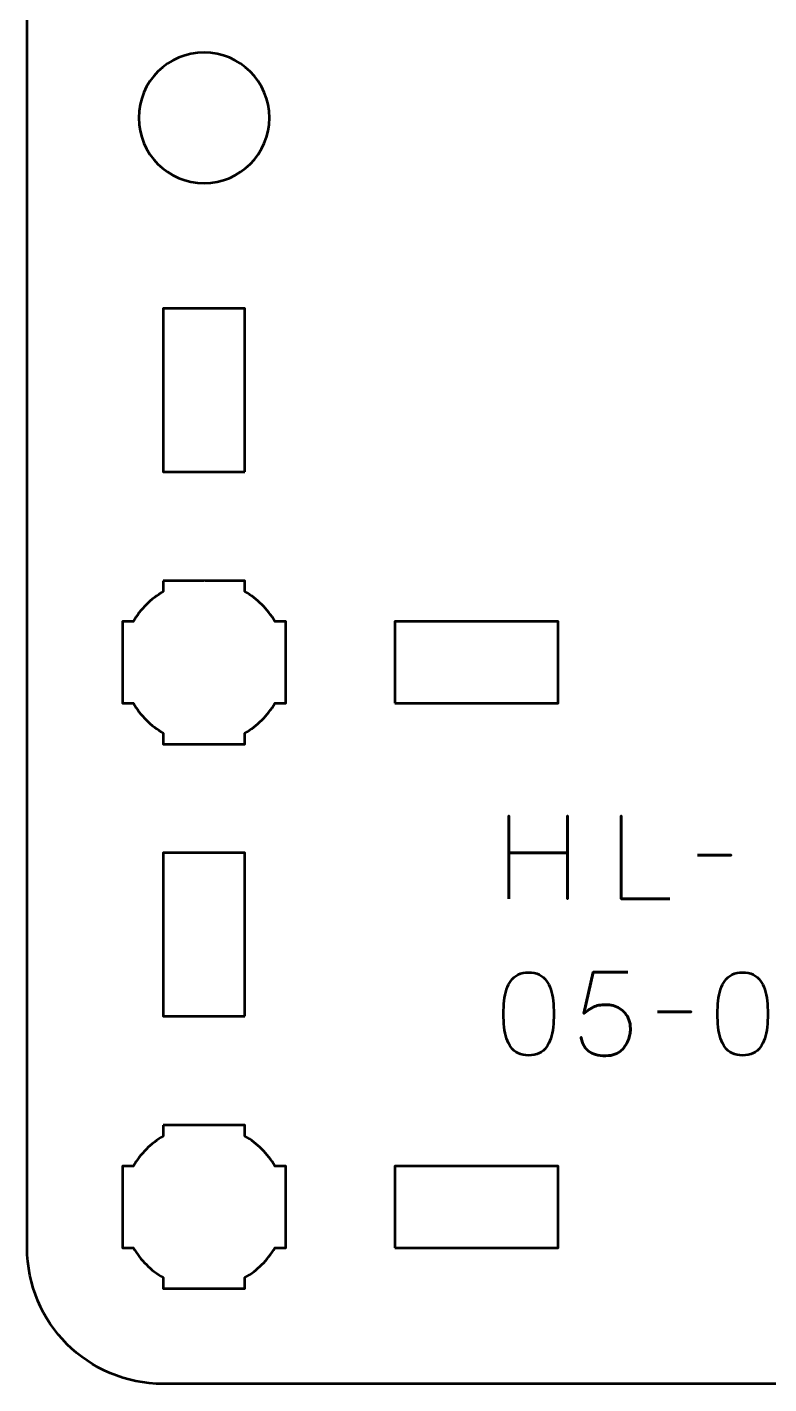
# Model space of a CAD drawing. Header units: centimetres. Extents: x -20.2 to 16.4, y -19.5 to -10.2.
# Drawn here: x -2.15 to 0.574, y -19.5 to -14.517 of the extents above; entities that cross this region are included whole.
import ezdxf

# ---------------------------------------------------------------- set-up
doc = ezdxf.new("R2010")
doc.units = ezdxf.units.CM
doc.header["$MEASUREMENT"] = 0
doc.layers.add('Layer 1', color=7, linetype='Continuous')

msp = doc.modelspace()

# ---------------------------------------------------------------- linework, layer by layer
at = {"layer": 'Layer 1', "lineweight": 53}
for points, knots in [([(1.00794, -19.5), (1.00794, -19.5), (2.64993, -19.5), (2.64993, -19.5), (2.64993, -19.5), (2.92693, -19.5), (3.15002, -19.2769), (3.15002, -18.9999), (3.15002, -18.9999), (3.15002, -16.23331), (3.15002, -13.46669), (3.15002, -10.7001), (3.15002, -10.7001), (3.15002, -10.4231), (2.92706, -10.2), (2.64993, -10.2), (2.64993, -10.2), (2.64993, -10.2), (-1.64993, -10.2), (-1.64993, -10.2), (-1.64993, -10.2), (-1.92693, -10.2), (-2.15002, -10.4231), (-2.15002, -10.7001), (-2.15002, -10.7001), (-2.15002, -13.46669), (-2.15002, -16.23331), (-2.15002, -18.9999), (-2.15002, -18.9999), (-2.15002, -19.27685), (-1.92714, -19.49992), (-1.65008, -19.5), (-1.65008, -19.5), (-1.65008, -19.5), (-0.00806, -19.5), (-0.00806, -19.5), (-0.00806, -19.5), (-0.00806, -19.5), (1.00794, -19.5), (1.00794, -19.5)], [0, 0, 0, 0, 0.1, 0.1, 0.1, 0.1, 0.2, 0.2, 0.2, 0.2, 0.3, 0.3, 0.3, 0.3, 0.4, 0.4, 0.4, 0.4, 0.5, 0.5, 0.5, 0.5, 0.6, 0.6, 0.6, 0.6, 0.7, 0.7, 0.7, 0.7, 0.8, 0.8, 0.8, 0.8, 0.9, 0.9, 0.9, 0.9, 1, 1, 1, 1]), ([(-1.50004, -15.09004), (-1.63256, -15.09004), (-1.74004, -14.98256), (-1.74004, -14.85004), (-1.74004, -14.85004), (-1.74004, -14.71752), (-1.63256, -14.61004), (-1.50004, -14.61004), (-1.50004, -14.61004), (-1.36752, -14.61004), (-1.26004, -14.71752), (-1.26004, -14.85004), (-1.26004, -14.85004), (-1.26004, -14.98256), (-1.36752, -15.09004), (-1.50004, -15.09004)], [0, 0, 0, 0, 0.25, 0.25, 0.25, 0.25, 0.5, 0.5, 0.5, 0.5, 0.75, 0.75, 0.75, 0.75, 1, 1, 1, 1]), ([(-1.35007, -16.14995), (-1.35007, -16.14995), (-1.65008, -16.14995), (-1.65008, -16.14995), (-1.65008, -16.14995), (-1.65008, -16.14995), (-1.65008, -15.54996), (-1.65008, -15.54996), (-1.65008, -15.54996), (-1.65008, -15.54996), (-1.35007, -15.54996), (-1.35007, -15.54996), (-1.35007, -15.54996), (-1.35007, -15.54996), (-1.35007, -16.14995), (-1.35007, -16.14995)], [0, 0, 0, 0, 0.25, 0.25, 0.25, 0.25, 0.5, 0.5, 0.5, 0.5, 0.75, 0.75, 0.75, 0.75, 1, 1, 1, 1]), ([(-1.65007, -16.55005), (-1.65007, -16.55005), (-1.50155, -16.55005), (-1.50155, -16.55005), (-1.50155, -16.55005), (-1.50155, -16.55005), (-1.5, -16.55003), (-1.5, -16.55003), (-1.5, -16.55003), (-1.5, -16.55003), (-1.49845, -16.55005), (-1.49845, -16.55005), (-1.49845, -16.55005), (-1.49845, -16.55005), (-1.35007, -16.55005), (-1.35007, -16.55005), (-1.35007, -16.55005), (-1.35007, -16.55005), (-1.35007, -16.59014), (-1.35007, -16.59014), (-1.35007, -16.59014), (-1.3045, -16.61649), (-1.26652, -16.65449), (-1.24016, -16.70004), (-1.24016, -16.70004), (-1.24016, -16.70004), (-1.20007, -16.70004), (-1.20007, -16.70004), (-1.20007, -16.70004), (-1.20007, -16.70004), (-1.20007, -16.84409), (-1.20007, -16.84409), (-1.20007, -16.84409), (-1.20007, -16.84409), (-1.20001, -16.85003), (-1.20001, -16.85003), (-1.20001, -16.85003), (-1.20001, -16.85003), (-1.20007, -16.85597), (-1.20007, -16.85597), (-1.20007, -16.85597), (-1.20007, -16.85597), (-1.20007, -17.00004), (-1.20007, -17.00004), (-1.20007, -17.00004), (-1.20007, -17.00004), (-1.24014, -17.00004), (-1.24014, -17.00004), (-1.24014, -17.00004), (-1.2665, -17.04561), (-1.30449, -17.0836), (-1.35007, -17.10994), (-1.35007, -17.10994), (-1.35007, -17.10994), (-1.35007, -17.15004), (-1.35007, -17.15004), (-1.35007, -17.15004), (-1.35007, -17.15004), (-1.65007, -17.15004), (-1.65007, -17.15004), (-1.65007, -17.15004), (-1.65007, -17.15004), (-1.65007, -17.10985), (-1.65007, -17.10985), (-1.65007, -17.10985), (-1.69557, -17.08351), (-1.73351, -17.04555), (-1.75985, -17.00004), (-1.75985, -17.00004), (-1.75985, -17.00004), (-1.80006, -17.00004), (-1.80006, -17.00004), (-1.80006, -17.00004), (-1.80006, -17.00004), (-1.80006, -16.70004), (-1.80006, -16.70004), (-1.80006, -16.70004), (-1.80006, -16.70004), (-1.75983, -16.70004), (-1.75983, -16.70004), (-1.75983, -16.70004), (-1.73349, -16.65454), (-1.69556, -16.61658), (-1.65007, -16.59024), (-1.65007, -16.59024), (-1.65007, -16.59024), (-1.65007, -16.55005), (-1.65007, -16.55005)], [0, 0, 0, 0, 0.0454545, 0.0454545, 0.0454545, 0.0454545, 0.0909091, 0.0909091, 0.0909091, 0.0909091, 0.1363636, 0.1363636, 0.1363636, 0.1363636, 0.1818182, 0.1818182, 0.1818182, 0.1818182, 0.2272727, 0.2272727, 0.2272727, 0.2272727, 0.2727273, 0.2727273, 0.2727273, 0.2727273, 0.3181818, 0.3181818, 0.3181818, 0.3181818, 0.3636364, 0.3636364, 0.3636364, 0.3636364, 0.4090909, 0.4090909, 0.4090909, 0.4090909, 0.4545455, 0.4545455, 0.4545455, 0.4545455, 0.5, 0.5, 0.5, 0.5, 0.5454545, 0.5454545, 0.5454545, 0.5454545, 0.5909091, 0.5909091, 0.5909091, 0.5909091, 0.6363636, 0.6363636, 0.6363636, 0.6363636, 0.6818182, 0.6818182, 0.6818182, 0.6818182, 0.7272727, 0.7272727, 0.7272727, 0.7272727, 0.7727273, 0.7727273, 0.7727273, 0.7727273, 0.8181818, 0.8181818, 0.8181818, 0.8181818, 0.8636364, 0.8636364, 0.8636364, 0.8636364, 0.9090909, 0.9090909, 0.9090909, 0.9090909, 0.9545455, 0.9545455, 0.9545455, 0.9545455, 1, 1, 1, 1]), ([(-0.80007, -16.99995), (-0.80007, -16.99995), (-0.80007, -16.69994), (-0.80007, -16.69994), (-0.80007, -16.69994), (-0.80007, -16.69994), (-0.20008, -16.69994), (-0.20008, -16.69994), (-0.20008, -16.69994), (-0.20008, -16.69994), (-0.20008, -16.99995), (-0.20008, -16.99995), (-0.20008, -16.99995), (-0.20008, -16.99995), (-0.80007, -16.99995), (-0.80007, -16.99995)], [0, 0, 0, 0, 0.25, 0.25, 0.25, 0.25, 0.5, 0.5, 0.5, 0.5, 0.75, 0.75, 0.75, 0.75, 1, 1, 1, 1]), ([(-1.35007, -18.14995), (-1.35007, -18.14995), (-1.65008, -18.14995), (-1.65008, -18.14995), (-1.65008, -18.14995), (-1.65008, -18.14995), (-1.65008, -17.54996), (-1.65008, -17.54996), (-1.65008, -17.54996), (-1.65008, -17.54996), (-1.35007, -17.54996), (-1.35007, -17.54996), (-1.35007, -17.54996), (-1.35007, -17.54996), (-1.35007, -18.14995), (-1.35007, -18.14995)], [0, 0, 0, 0, 0.25, 0.25, 0.25, 0.25, 0.5, 0.5, 0.5, 0.5, 0.75, 0.75, 0.75, 0.75, 1, 1, 1, 1]), ([(-1.65007, -18.55005), (-1.65007, -18.55005), (-1.50155, -18.55005), (-1.50155, -18.55005), (-1.50155, -18.55005), (-1.50155, -18.55005), (-1.5, -18.55003), (-1.5, -18.55003), (-1.5, -18.55003), (-1.5, -18.55003), (-1.49845, -18.55005), (-1.49845, -18.55005), (-1.49845, -18.55005), (-1.49845, -18.55005), (-1.35007, -18.55005), (-1.35007, -18.55005), (-1.35007, -18.55005), (-1.35007, -18.55005), (-1.35007, -18.59014), (-1.35007, -18.59014), (-1.35007, -18.59014), (-1.3045, -18.61649), (-1.26652, -18.65449), (-1.24016, -18.70004), (-1.24016, -18.70004), (-1.24016, -18.70004), (-1.20007, -18.70004), (-1.20007, -18.70004), (-1.20007, -18.70004), (-1.20007, -18.70004), (-1.20007, -18.84409), (-1.20007, -18.84409), (-1.20007, -18.84409), (-1.20007, -18.84409), (-1.20001, -18.85003), (-1.20001, -18.85003), (-1.20001, -18.85003), (-1.20001, -18.85003), (-1.20007, -18.85597), (-1.20007, -18.85597), (-1.20007, -18.85597), (-1.20007, -18.85597), (-1.20007, -19.00004), (-1.20007, -19.00004), (-1.20007, -19.00004), (-1.20007, -19.00004), (-1.24014, -19.00004), (-1.24014, -19.00004), (-1.24014, -19.00004), (-1.2665, -19.04561), (-1.30449, -19.0836), (-1.35007, -19.10994), (-1.35007, -19.10994), (-1.35007, -19.10994), (-1.35007, -19.15004), (-1.35007, -19.15004), (-1.35007, -19.15004), (-1.35007, -19.15004), (-1.65007, -19.15004), (-1.65007, -19.15004), (-1.65007, -19.15004), (-1.65007, -19.15004), (-1.65007, -19.10985), (-1.65007, -19.10985), (-1.65007, -19.10985), (-1.69557, -19.08351), (-1.73351, -19.04555), (-1.75985, -19.00004), (-1.75985, -19.00004), (-1.75985, -19.00004), (-1.80006, -19.00004), (-1.80006, -19.00004), (-1.80006, -19.00004), (-1.80006, -19.00004), (-1.80006, -18.70004), (-1.80006, -18.70004), (-1.80006, -18.70004), (-1.80006, -18.70004), (-1.75983, -18.70004), (-1.75983, -18.70004), (-1.75983, -18.70004), (-1.73349, -18.65454), (-1.69556, -18.61658), (-1.65007, -18.59024), (-1.65007, -18.59024), (-1.65007, -18.59024), (-1.65007, -18.55005), (-1.65007, -18.55005)], [0, 0, 0, 0, 0.0454545, 0.0454545, 0.0454545, 0.0454545, 0.0909091, 0.0909091, 0.0909091, 0.0909091, 0.1363636, 0.1363636, 0.1363636, 0.1363636, 0.1818182, 0.1818182, 0.1818182, 0.1818182, 0.2272727, 0.2272727, 0.2272727, 0.2272727, 0.2727273, 0.2727273, 0.2727273, 0.2727273, 0.3181818, 0.3181818, 0.3181818, 0.3181818, 0.3636364, 0.3636364, 0.3636364, 0.3636364, 0.4090909, 0.4090909, 0.4090909, 0.4090909, 0.4545455, 0.4545455, 0.4545455, 0.4545455, 0.5, 0.5, 0.5, 0.5, 0.5454545, 0.5454545, 0.5454545, 0.5454545, 0.5909091, 0.5909091, 0.5909091, 0.5909091, 0.6363636, 0.6363636, 0.6363636, 0.6363636, 0.6818182, 0.6818182, 0.6818182, 0.6818182, 0.7272727, 0.7272727, 0.7272727, 0.7272727, 0.7727273, 0.7727273, 0.7727273, 0.7727273, 0.8181818, 0.8181818, 0.8181818, 0.8181818, 0.8636364, 0.8636364, 0.8636364, 0.8636364, 0.9090909, 0.9090909, 0.9090909, 0.9090909, 0.9545455, 0.9545455, 0.9545455, 0.9545455, 1, 1, 1, 1]), ([(-0.80007, -18.99995), (-0.80007, -18.99995), (-0.80007, -18.69994), (-0.80007, -18.69994), (-0.80007, -18.69994), (-0.80007, -18.69994), (-0.20008, -18.69994), (-0.20008, -18.69994), (-0.20008, -18.69994), (-0.20008, -18.69994), (-0.20008, -18.99995), (-0.20008, -18.99995), (-0.20008, -18.99995), (-0.20008, -18.99995), (-0.80007, -18.99995), (-0.80007, -18.99995)], [0, 0, 0, 0, 0.25, 0.25, 0.25, 0.25, 0.5, 0.5, 0.5, 0.5, 0.75, 0.75, 0.75, 0.75, 1, 1, 1, 1])]:
    msp.add_open_spline(points, degree=3, knots=knots, dxfattribs=at)
at = {"layer": 'Layer 1', "color": 5, "lineweight": 53}
for points, knots in [([(-0.38119, -17.71841), (-0.38119, -17.71841), (-0.38119, -17.5495), (-0.38119, -17.5495), (-0.38119, -17.5495), (-0.38119, -17.5495), (-0.16572, -17.5495), (-0.16572, -17.5495), (-0.16572, -17.5495), (-0.16572, -17.5495), (-0.16572, -17.71841), (-0.16572, -17.71841), (-0.16572, -17.71841), (-0.16572, -17.71841), (-0.16572, -17.41361), (-0.16572, -17.41361), (-0.16572, -17.41361), (-0.16572, -17.41361), (-0.16572, -17.5495), (-0.16572, -17.5495), (-0.16572, -17.5495), (-0.16572, -17.5495), (-0.38119, -17.5495), (-0.38119, -17.5495), (-0.38119, -17.5495), (-0.38119, -17.5495), (-0.38119, -17.41361), (-0.38119, -17.41361), (-0.38119, -17.41361), (-0.38119, -17.41361), (-0.38119, -17.71841), (-0.38119, -17.71841)], [0, 0, 0, 0, 0.125, 0.125, 0.125, 0.125, 0.25, 0.25, 0.25, 0.25, 0.375, 0.375, 0.375, 0.375, 0.5, 0.5, 0.5, 0.5, 0.625, 0.625, 0.625, 0.625, 0.75, 0.75, 0.75, 0.75, 0.875, 0.875, 0.875, 0.875, 1, 1, 1, 1]), ([(0.2102, -17.71841), (0.2102, -17.71841), (0.03198, -17.71841), (0.03198, -17.71841), (0.03198, -17.71841), (0.03198, -17.71841), (0.03198, -17.41319), (0.03198, -17.41319), (0.03198, -17.41319), (0.03198, -17.41319), (0.03198, -17.71841), (0.03198, -17.71841), (0.03198, -17.71841), (0.03198, -17.71841), (0.2102, -17.71841), (0.2102, -17.71841)], [0, 0, 0, 0, 0.25, 0.25, 0.25, 0.25, 0.5, 0.5, 0.5, 0.5, 0.75, 0.75, 0.75, 0.75, 1, 1, 1, 1]), ([(0.31222, -17.55881), (0.31222, -17.55881), (0.43541, -17.55881), (0.43541, -17.55881), (0.43541, -17.55881), (0.43541, -17.55881), (0.31222, -17.55881), (0.31222, -17.55881)], [0, 0, 0, 0, 0.5, 0.5, 0.5, 0.5, 1, 1, 1, 1]), ([(-0.30795, -18.29372), (-0.29314, -18.29365), (-0.28037, -18.29104), (-0.26971, -18.28596), (-0.26971, -18.28596), (-0.25913, -18.28088), (-0.25031, -18.27361), (-0.24326, -18.26437), (-0.24326, -18.26437), (-0.23627, -18.25506), (-0.23077, -18.24405), (-0.22668, -18.23135), (-0.22668, -18.23135), (-0.22265, -18.21865), (-0.21976, -18.20475), (-0.21814, -18.18951), (-0.21814, -18.18951), (-0.21644, -18.17427), (-0.2156, -18.15825), (-0.21567, -18.14132), (-0.21567, -18.14132), (-0.2156, -18.12446), (-0.21644, -18.10844), (-0.21814, -18.09327), (-0.21814, -18.09327), (-0.21976, -18.0781), (-0.22265, -18.06413), (-0.22668, -18.05143), (-0.22668, -18.05143), (-0.23077, -18.0388), (-0.23627, -18.0278), (-0.24326, -18.01841), (-0.24326, -18.01841), (-0.25031, -18.0091), (-0.25913, -18.00183), (-0.26971, -17.99675), (-0.26971, -17.99675), (-0.28037, -17.9916), (-0.29314, -17.98899), (-0.30795, -17.98892), (-0.30795, -17.98892), (-0.32277, -17.98899), (-0.33554, -17.9916), (-0.3462, -17.99675), (-0.3462, -17.99675), (-0.35678, -18.00183), (-0.3656, -18.0091), (-0.37265, -18.01841), (-0.37265, -18.01841), (-0.37964, -18.0278), (-0.38514, -18.0388), (-0.38923, -18.05143), (-0.38923, -18.05143), (-0.39326, -18.06413), (-0.39615, -18.0781), (-0.39777, -18.09327), (-0.39777, -18.09327), (-0.39946, -18.10844), (-0.40031, -18.12446), (-0.40024, -18.14132), (-0.40024, -18.14132), (-0.40031, -18.15825), (-0.39946, -18.17427), (-0.39777, -18.18951), (-0.39777, -18.18951), (-0.39615, -18.20475), (-0.39326, -18.21865), (-0.38923, -18.23135), (-0.38923, -18.23135), (-0.38514, -18.24405), (-0.37964, -18.25506), (-0.37265, -18.26437), (-0.37265, -18.26437), (-0.3656, -18.27361), (-0.35678, -18.28088), (-0.3462, -18.28596), (-0.3462, -18.28596), (-0.33554, -18.29104), (-0.32277, -18.29365), (-0.30795, -18.29372)], [0, 0, 0, 0, 0.05, 0.05, 0.05, 0.05, 0.1, 0.1, 0.1, 0.1, 0.15, 0.15, 0.15, 0.15, 0.2, 0.2, 0.2, 0.2, 0.25, 0.25, 0.25, 0.25, 0.3, 0.3, 0.3, 0.3, 0.35, 0.35, 0.35, 0.35, 0.4, 0.4, 0.4, 0.4, 0.45, 0.45, 0.45, 0.45, 0.5, 0.5, 0.5, 0.5, 0.55, 0.55, 0.55, 0.55, 0.6, 0.6, 0.6, 0.6, 0.65, 0.65, 0.65, 0.65, 0.7, 0.7, 0.7, 0.7, 0.75, 0.75, 0.75, 0.75, 0.8, 0.8, 0.8, 0.8, 0.85, 0.85, 0.85, 0.85, 0.9, 0.9, 0.9, 0.9, 0.95, 0.95, 0.95, 0.95, 1, 1, 1, 1]), ([(-0.30795, -18.29372), (-0.29314, -18.29365), (-0.28037, -18.29104), (-0.26971, -18.28596), (-0.26971, -18.28596), (-0.25913, -18.28088), (-0.25031, -18.27361), (-0.24326, -18.26437), (-0.24326, -18.26437), (-0.23627, -18.25506), (-0.23077, -18.24405), (-0.22668, -18.23135), (-0.22668, -18.23135), (-0.22265, -18.21865), (-0.21976, -18.20475), (-0.21814, -18.18951), (-0.21814, -18.18951), (-0.21644, -18.17427), (-0.2156, -18.15825), (-0.21567, -18.14132), (-0.21567, -18.14132), (-0.2156, -18.12446), (-0.21644, -18.10844), (-0.21814, -18.09327), (-0.21814, -18.09327), (-0.21976, -18.0781), (-0.22265, -18.06413), (-0.22668, -18.05143), (-0.22668, -18.05143), (-0.23077, -18.0388), (-0.23627, -18.0278), (-0.24326, -18.01841), (-0.24326, -18.01841), (-0.25031, -18.0091), (-0.25913, -18.00183), (-0.26971, -17.99675), (-0.26971, -17.99675), (-0.28037, -17.9916), (-0.29314, -17.98899), (-0.30795, -17.98892), (-0.30795, -17.98892), (-0.32277, -17.98899), (-0.33554, -17.9916), (-0.3462, -17.99675), (-0.3462, -17.99675), (-0.35678, -18.00183), (-0.3656, -18.0091), (-0.37265, -18.01841), (-0.37265, -18.01841), (-0.37964, -18.0278), (-0.38514, -18.0388), (-0.38923, -18.05143), (-0.38923, -18.05143), (-0.39326, -18.06413), (-0.39615, -18.0781), (-0.39777, -18.09327), (-0.39777, -18.09327), (-0.39946, -18.10844), (-0.40031, -18.12446), (-0.40024, -18.14132), (-0.40024, -18.14132), (-0.40031, -18.15825), (-0.39946, -18.17427), (-0.39777, -18.18951), (-0.39777, -18.18951), (-0.39615, -18.20475), (-0.39326, -18.21865), (-0.38923, -18.23135), (-0.38923, -18.23135), (-0.38514, -18.24405), (-0.37964, -18.25506), (-0.37265, -18.26437), (-0.37265, -18.26437), (-0.3656, -18.27361), (-0.35678, -18.28088), (-0.3462, -18.28596), (-0.3462, -18.28596), (-0.33554, -18.29104), (-0.32277, -18.29365), (-0.30795, -18.29372)], [0, 0, 0, 0, 0.05, 0.05, 0.05, 0.05, 0.1, 0.1, 0.1, 0.1, 0.15, 0.15, 0.15, 0.15, 0.2, 0.2, 0.2, 0.2, 0.25, 0.25, 0.25, 0.25, 0.3, 0.3, 0.3, 0.3, 0.35, 0.35, 0.35, 0.35, 0.4, 0.4, 0.4, 0.4, 0.45, 0.45, 0.45, 0.45, 0.5, 0.5, 0.5, 0.5, 0.55, 0.55, 0.55, 0.55, 0.6, 0.6, 0.6, 0.6, 0.65, 0.65, 0.65, 0.65, 0.7, 0.7, 0.7, 0.7, 0.75, 0.75, 0.75, 0.75, 0.8, 0.8, 0.8, 0.8, 0.85, 0.85, 0.85, 0.85, 0.9, 0.9, 0.9, 0.9, 0.95, 0.95, 0.95, 0.95, 1, 1, 1, 1]), ([(0.05611, -17.9885), (0.05611, -17.9885), (-0.07089, -17.9885), (-0.07089, -17.9885), (-0.07089, -17.9885), (-0.07089, -17.9885), (-0.10476, -18.14005), (-0.10476, -18.14005), (-0.10476, -18.14005), (-0.09883, -18.13497), (-0.09319, -18.13039), (-0.08775, -18.12636), (-0.08775, -18.12636), (-0.08239, -18.12234), (-0.07675, -18.11896), (-0.07075, -18.11613), (-0.07075, -18.11613), (-0.06482, -18.11331), (-0.05805, -18.11119), (-0.05043, -18.10971), (-0.05043, -18.10971), (-0.04288, -18.10823), (-0.03385, -18.10745), (-0.02348, -18.10745), (-0.02348, -18.10745), (-0.01501, -18.10745), (-0.00654, -18.10858), (0.00192, -18.11091), (0.00192, -18.11091), (0.01039, -18.11317), (0.01843, -18.11663), (0.02605, -18.12121), (0.02605, -18.12121), (0.03374, -18.12587), (0.04052, -18.13166), (0.04644, -18.13864), (0.04644, -18.13864), (0.05244, -18.14563), (0.05717, -18.15381), (0.06055, -18.16319), (0.06055, -18.16319), (0.06401, -18.17258), (0.06577, -18.18323), (0.06584, -18.19508), (0.06584, -18.19508), (0.06592, -18.19946), (0.06542, -18.20496), (0.06443, -18.21145), (0.06443, -18.21145), (0.06352, -18.21794), (0.06182, -18.225), (0.05942, -18.23248), (0.05942, -18.23248), (0.05703, -18.23996), (0.05364, -18.24737), (0.04934, -18.2547), (0.04934, -18.2547), (0.04503, -18.26204), (0.03953, -18.26874), (0.0329, -18.27481), (0.0329, -18.27481), (0.02626, -18.28088), (0.01822, -18.28575), (0.00884, -18.28942), (0.00884, -18.28942), (-0.00062, -18.29301), (-0.0117, -18.29492), (-0.02432, -18.29499), (-0.02432, -18.29499), (-0.03942, -18.29492), (-0.05212, -18.2933), (-0.06242, -18.29026), (-0.06242, -18.29026), (-0.07273, -18.28716), (-0.08112, -18.28314), (-0.08761, -18.27806), (-0.08761, -18.27806), (-0.09417, -18.27298), (-0.09925, -18.2674), (-0.10292, -18.26134), (-0.10292, -18.26134), (-0.10659, -18.25527), (-0.10934, -18.2492), (-0.11118, -18.24313), (-0.11118, -18.24313), (-0.11301, -18.23706), (-0.11442, -18.23149), (-0.11534, -18.22641), (-0.11534, -18.22641), (-0.11442, -18.23149), (-0.11301, -18.23706), (-0.11118, -18.24313), (-0.11118, -18.24313), (-0.10934, -18.2492), (-0.10659, -18.25527), (-0.10292, -18.26134), (-0.10292, -18.26134), (-0.09925, -18.2674), (-0.09417, -18.27298), (-0.08761, -18.27806), (-0.08761, -18.27806), (-0.08112, -18.28314), (-0.07273, -18.28716), (-0.06242, -18.29026), (-0.06242, -18.29026), (-0.05212, -18.2933), (-0.03942, -18.29492), (-0.02432, -18.29499), (-0.02432, -18.29499), (-0.0117, -18.29492), (-0.00062, -18.29301), (0.00884, -18.28942), (0.00884, -18.28942), (0.01822, -18.28575), (0.02626, -18.28088), (0.0329, -18.27481), (0.0329, -18.27481), (0.03953, -18.26874), (0.04503, -18.26204), (0.04934, -18.2547), (0.04934, -18.2547), (0.05364, -18.24737), (0.05703, -18.23996), (0.05942, -18.23248), (0.05942, -18.23248), (0.06182, -18.225), (0.06352, -18.21794), (0.06443, -18.21145), (0.06443, -18.21145), (0.06542, -18.20496), (0.06592, -18.19946), (0.06584, -18.19508), (0.06584, -18.19508), (0.06577, -18.18323), (0.06401, -18.17258), (0.06055, -18.16319), (0.06055, -18.16319), (0.05717, -18.15381), (0.05244, -18.14563), (0.04644, -18.13864), (0.04644, -18.13864), (0.04052, -18.13166), (0.03374, -18.12587), (0.02605, -18.12121), (0.02605, -18.12121), (0.01843, -18.11663), (0.01039, -18.11317), (0.00192, -18.11091), (0.00192, -18.11091), (-0.00654, -18.10858), (-0.01501, -18.10745), (-0.02348, -18.10745), (-0.02348, -18.10745), (-0.03385, -18.10745), (-0.04288, -18.10823), (-0.05043, -18.10971), (-0.05043, -18.10971), (-0.05805, -18.11119), (-0.06482, -18.11331), (-0.07075, -18.11613), (-0.07075, -18.11613), (-0.07675, -18.11896), (-0.08239, -18.12234), (-0.08775, -18.12636), (-0.08775, -18.12636), (-0.09319, -18.13039), (-0.09883, -18.13497), (-0.10476, -18.14005), (-0.10476, -18.14005), (-0.10476, -18.14005), (-0.07089, -17.9885), (-0.07089, -17.9885), (-0.07089, -17.9885), (-0.07089, -17.9885), (0.05611, -17.9885), (0.05611, -17.9885)], [0, 0, 0, 0, 0.0227273, 0.0227273, 0.0227273, 0.0227273, 0.0454545, 0.0454545, 0.0454545, 0.0454545, 0.0681818, 0.0681818, 0.0681818, 0.0681818, 0.0909091, 0.0909091, 0.0909091, 0.0909091, 0.1136364, 0.1136364, 0.1136364, 0.1136364, 0.1363636, 0.1363636, 0.1363636, 0.1363636, 0.1590909, 0.1590909, 0.1590909, 0.1590909, 0.1818182, 0.1818182, 0.1818182, 0.1818182, 0.2045455, 0.2045455, 0.2045455, 0.2045455, 0.2272727, 0.2272727, 0.2272727, 0.2272727, 0.25, 0.25, 0.25, 0.25, 0.2727273, 0.2727273, 0.2727273, 0.2727273, 0.2954545, 0.2954545, 0.2954545, 0.2954545, 0.3181818, 0.3181818, 0.3181818, 0.3181818, 0.3409091, 0.3409091, 0.3409091, 0.3409091, 0.3636364, 0.3636364, 0.3636364, 0.3636364, 0.3863636, 0.3863636, 0.3863636, 0.3863636, 0.4090909, 0.4090909, 0.4090909, 0.4090909, 0.4318182, 0.4318182, 0.4318182, 0.4318182, 0.4545455, 0.4545455, 0.4545455, 0.4545455, 0.4772727, 0.4772727, 0.4772727, 0.4772727, 0.5, 0.5, 0.5, 0.5, 0.5227273, 0.5227273, 0.5227273, 0.5227273, 0.5454545, 0.5454545, 0.5454545, 0.5454545, 0.5681818, 0.5681818, 0.5681818, 0.5681818, 0.5909091, 0.5909091, 0.5909091, 0.5909091, 0.6136364, 0.6136364, 0.6136364, 0.6136364, 0.6363636, 0.6363636, 0.6363636, 0.6363636, 0.6590909, 0.6590909, 0.6590909, 0.6590909, 0.6818182, 0.6818182, 0.6818182, 0.6818182, 0.7045455, 0.7045455, 0.7045455, 0.7045455, 0.7272727, 0.7272727, 0.7272727, 0.7272727, 0.75, 0.75, 0.75, 0.75, 0.7727273, 0.7727273, 0.7727273, 0.7727273, 0.7954545, 0.7954545, 0.7954545, 0.7954545, 0.8181818, 0.8181818, 0.8181818, 0.8181818, 0.8409091, 0.8409091, 0.8409091, 0.8409091, 0.8636364, 0.8636364, 0.8636364, 0.8636364, 0.8863636, 0.8863636, 0.8863636, 0.8863636, 0.9090909, 0.9090909, 0.9090909, 0.9090909, 0.9318182, 0.9318182, 0.9318182, 0.9318182, 0.9545455, 0.9545455, 0.9545455, 0.9545455, 0.9772727, 0.9772727, 0.9772727, 0.9772727, 1, 1, 1, 1]), ([(0.47817, -18.29372), (0.49298, -18.29365), (0.50575, -18.29104), (0.51641, -18.28596), (0.51641, -18.28596), (0.52699, -18.28088), (0.53581, -18.27361), (0.54286, -18.26437), (0.54286, -18.26437), (0.54985, -18.25506), (0.55535, -18.24405), (0.55944, -18.23135), (0.55944, -18.23135), (0.56347, -18.21865), (0.56636, -18.20475), (0.56798, -18.18951), (0.56798, -18.18951), (0.56968, -18.17427), (0.57052, -18.15825), (0.57045, -18.14132), (0.57045, -18.14132), (0.57052, -18.12446), (0.56968, -18.10844), (0.56798, -18.09327), (0.56798, -18.09327), (0.56636, -18.0781), (0.56347, -18.06413), (0.55944, -18.05143), (0.55944, -18.05143), (0.55535, -18.0388), (0.54985, -18.0278), (0.54286, -18.01841), (0.54286, -18.01841), (0.53581, -18.0091), (0.52699, -18.00183), (0.51641, -17.99675), (0.51641, -17.99675), (0.50575, -17.9916), (0.49298, -17.98899), (0.47817, -17.98892), (0.47817, -17.98892), (0.46335, -17.98899), (0.45058, -17.9916), (0.43992, -17.99675), (0.43992, -17.99675), (0.42934, -18.00183), (0.42052, -18.0091), (0.41347, -18.01841), (0.41347, -18.01841), (0.40648, -18.0278), (0.40098, -18.0388), (0.39689, -18.05143), (0.39689, -18.05143), (0.39286, -18.06413), (0.38997, -18.0781), (0.38835, -18.09327), (0.38835, -18.09327), (0.38666, -18.10844), (0.38581, -18.12446), (0.38588, -18.14132), (0.38588, -18.14132), (0.38581, -18.15825), (0.38666, -18.17427), (0.38835, -18.18951), (0.38835, -18.18951), (0.38997, -18.20475), (0.39286, -18.21865), (0.39689, -18.23135), (0.39689, -18.23135), (0.40098, -18.24405), (0.40648, -18.25506), (0.41347, -18.26437), (0.41347, -18.26437), (0.42052, -18.27361), (0.42934, -18.28088), (0.43992, -18.28596), (0.43992, -18.28596), (0.45058, -18.29104), (0.46335, -18.29365), (0.47817, -18.29372)], [0, 0, 0, 0, 0.05, 0.05, 0.05, 0.05, 0.1, 0.1, 0.1, 0.1, 0.15, 0.15, 0.15, 0.15, 0.2, 0.2, 0.2, 0.2, 0.25, 0.25, 0.25, 0.25, 0.3, 0.3, 0.3, 0.3, 0.35, 0.35, 0.35, 0.35, 0.4, 0.4, 0.4, 0.4, 0.45, 0.45, 0.45, 0.45, 0.5, 0.5, 0.5, 0.5, 0.55, 0.55, 0.55, 0.55, 0.6, 0.6, 0.6, 0.6, 0.65, 0.65, 0.65, 0.65, 0.7, 0.7, 0.7, 0.7, 0.75, 0.75, 0.75, 0.75, 0.8, 0.8, 0.8, 0.8, 0.85, 0.85, 0.85, 0.85, 0.9, 0.9, 0.9, 0.9, 0.95, 0.95, 0.95, 0.95, 1, 1, 1, 1]), ([(0.47817, -18.29372), (0.49298, -18.29365), (0.50575, -18.29104), (0.51641, -18.28596), (0.51641, -18.28596), (0.52699, -18.28088), (0.53581, -18.27361), (0.54286, -18.26437), (0.54286, -18.26437), (0.54985, -18.25506), (0.55535, -18.24405), (0.55944, -18.23135), (0.55944, -18.23135), (0.56347, -18.21865), (0.56636, -18.20475), (0.56798, -18.18951), (0.56798, -18.18951), (0.56968, -18.17427), (0.57052, -18.15825), (0.57045, -18.14132), (0.57045, -18.14132), (0.57052, -18.12446), (0.56968, -18.10844), (0.56798, -18.09327), (0.56798, -18.09327), (0.56636, -18.0781), (0.56347, -18.06413), (0.55944, -18.05143), (0.55944, -18.05143), (0.55535, -18.0388), (0.54985, -18.0278), (0.54286, -18.01841), (0.54286, -18.01841), (0.53581, -18.0091), (0.52699, -18.00183), (0.51641, -17.99675), (0.51641, -17.99675), (0.50575, -17.9916), (0.49298, -17.98899), (0.47817, -17.98892), (0.47817, -17.98892), (0.46335, -17.98899), (0.45058, -17.9916), (0.43992, -17.99675), (0.43992, -17.99675), (0.42934, -18.00183), (0.42052, -18.0091), (0.41347, -18.01841), (0.41347, -18.01841), (0.40648, -18.0278), (0.40098, -18.0388), (0.39689, -18.05143), (0.39689, -18.05143), (0.39286, -18.06413), (0.38997, -18.0781), (0.38835, -18.09327), (0.38835, -18.09327), (0.38666, -18.10844), (0.38581, -18.12446), (0.38588, -18.14132), (0.38588, -18.14132), (0.38581, -18.15825), (0.38666, -18.17427), (0.38835, -18.18951), (0.38835, -18.18951), (0.38997, -18.20475), (0.39286, -18.21865), (0.39689, -18.23135), (0.39689, -18.23135), (0.40098, -18.24405), (0.40648, -18.25506), (0.41347, -18.26437), (0.41347, -18.26437), (0.42052, -18.27361), (0.42934, -18.28088), (0.43992, -18.28596), (0.43992, -18.28596), (0.45058, -18.29104), (0.46335, -18.29365), (0.47817, -18.29372)], [0, 0, 0, 0, 0.05, 0.05, 0.05, 0.05, 0.1, 0.1, 0.1, 0.1, 0.15, 0.15, 0.15, 0.15, 0.2, 0.2, 0.2, 0.2, 0.25, 0.25, 0.25, 0.25, 0.3, 0.3, 0.3, 0.3, 0.35, 0.35, 0.35, 0.35, 0.4, 0.4, 0.4, 0.4, 0.45, 0.45, 0.45, 0.45, 0.5, 0.5, 0.5, 0.5, 0.55, 0.55, 0.55, 0.55, 0.6, 0.6, 0.6, 0.6, 0.65, 0.65, 0.65, 0.65, 0.7, 0.7, 0.7, 0.7, 0.75, 0.75, 0.75, 0.75, 0.8, 0.8, 0.8, 0.8, 0.85, 0.85, 0.85, 0.85, 0.9, 0.9, 0.9, 0.9, 0.95, 0.95, 0.95, 0.95, 1, 1, 1, 1]), ([(0.16575, -18.13412), (0.16575, -18.13412), (0.28894, -18.13412), (0.28894, -18.13412), (0.28894, -18.13412), (0.28894, -18.13412), (0.16575, -18.13412), (0.16575, -18.13412)], [0, 0, 0, 0, 0.5, 0.5, 0.5, 0.5, 1, 1, 1, 1])]:
    msp.add_open_spline(points, degree=3, knots=knots, dxfattribs=at)

doc.saveas('drawing.dxf')
